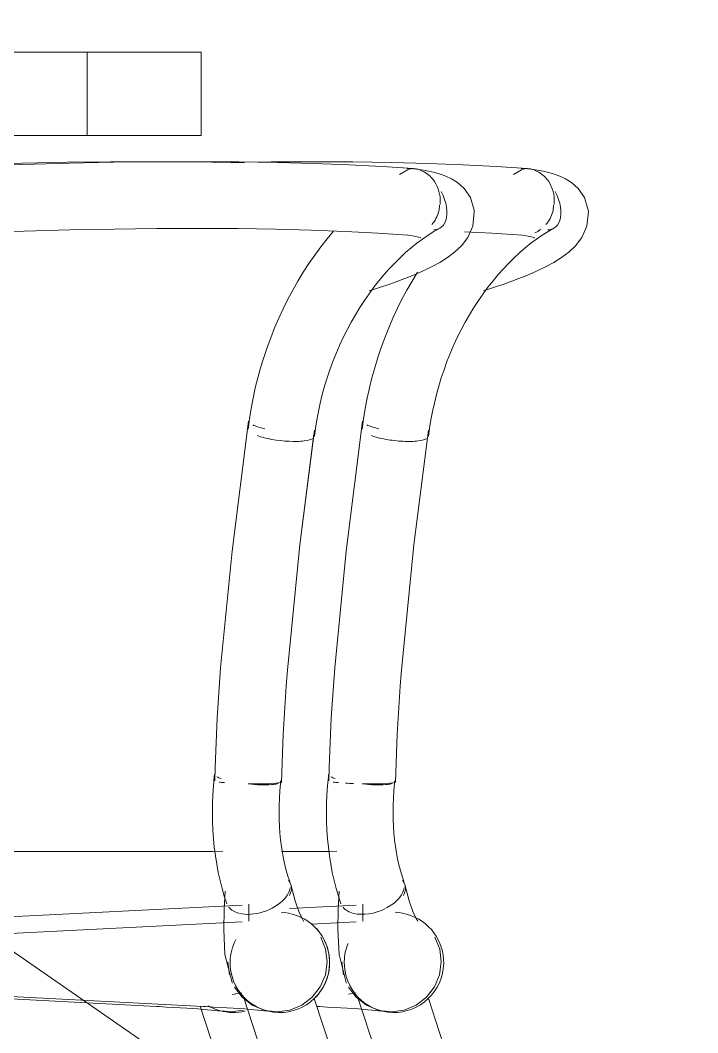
# Model space of a CAD drawing. Header units: inches. Extents: x 20230 to 40520, y -638 to 835.
# Drawn here: x 29285.24 to 29295.41, y 15.28 to 30.48 of the extents above; entities that cross this region are included whole.
import ezdxf

# ---------------------------------------------------------------- set-up
doc = ezdxf.new("R2010")
doc.units = ezdxf.units.IN
doc.header["$MEASUREMENT"] = 0
doc.layers.add('A-ANNO-KEYN', color=231, linetype='Continuous', lineweight=9)
doc.layers.add('I-FURN', color=30, linetype='Continuous', lineweight=9)

# ---------------------------------------------------------------- blocks, each defined once
blk = doc.blocks.new('HermanMiller_Collection_Air-Chair_SideChair_Arms - Arms-460524-Elevation - South')
at = {"layer": 'I-FURN'}
for p, q in [((26220.724, 15.902), (26225.082, 15.675)), ((26225.736, 15.679), (26230.224, 2)), ((26226, 15.622), (26225.851, 15.68)), ((26226.193, 15.597), (26226.064, 15.608)), ((26226.386, 15.622), (26226.193, 15.597))]:
    blk.add_line(p, q, dxfattribs=at)
at = {"layer": 'I-FURN', "flags": 128}
for points in [[(26226.402, 28.335), (26226.196, 28.34), (26225.62, 28.35), (26225.018, 28.353), (26224.392, 28.352), (26223.743, 28.345), (26223.072, 28.332), (26222.38, 28.314), (26221.668, 28.291), (26220.937, 28.263), (26220.66, 28.251)], [(26226.068, 15.604), (26226.059, 15.605), (26226.036, 15.608), (26226.002, 15.612), (26225.958, 15.617), (26225.906, 15.622), (26225.846, 15.627), (26225.778, 15.632), (26225.703, 15.638), (26225.622, 15.644), (26225.534, 15.649), (26225.44, 15.655), (26225.339, 15.661), (26225.233, 15.667), (26225.121, 15.673), (26225.082, 15.675)]]:
    blk.add_lwpolyline(points, dxfattribs=at)
at = {"layer": 'I-FURN'}
for start_param, end_param in [(2.893357, 3.391489), (3.391489, 3.653289)]:
    blk.add_ellipse((26226.235, 16.334), major_axis=(0.202, 0.722), ratio=0.995009, start_param=start_param, end_param=end_param, dxfattribs=at)
blk = doc.blocks.new('Falcon 7700 Series Pedestal Base - 36_ Square Top x 30_ - Wheelchair Height-V20-Elevation - South')
at = {"layer": 'I-FURN'}
for p, q in [((26224.041, 30), (26225.753, 30)), ((26225.753, 30), (26225.753, 28.75)), ((26225.753, 28.75), (26224.041, 28.75))]:
    blk.add_line(p, q, dxfattribs=at)
blk = doc.blocks.new('HermanMiller_Collection_Air-Chair_SideChair_Arms - Arms-V21-Elevation - South')
at = {"layer": 'I-FURN'}
for p, q in [((26230.56, 28.231), (26230.439, 28.162)), ((26231.559, 27.627), (26231.561, 27.605)), ((26228.789, 17.342), (26228.817, 17.42)), ((26227.077, 17.146), (26228.076, 17.195)), ((26228.178, 16.958), (26228.178, 17.209)), ((26227.4, 16.911), (26228.077, 16.945)), ((26227.886, 16.151), (26227.863, 16.344)), ((26227.961, 15.862), (26228.068, 15.88)), ((26228.094, 15.833), (26232.633, 2)), ((26233.203, 3.471), (26229.16, 15.793)), ((26228.602, 15.597), (26228.473, 15.608))]:
    blk.add_line(p, q, dxfattribs=at)
at = {"layer": 'I-FURN', "flags": 128}
for points in [[(26230.647, 28.25), (26230.177, 28.28), (26229.68, 28.306), (26229.156, 28.326), (26228.605, 28.34), (26228.029, 28.35), (26227.427, 28.353), (26226.801, 28.352), (26226.152, 28.345), (26225.973, 28.341)], [(26231.559, 27.627), (26231.503, 27.817), (26231.409, 27.954), (26231.31, 28.041), (26231.219, 28.098), (26231.133, 28.137), (26231.05, 28.167), (26230.967, 28.191), (26230.881, 28.211), (26230.792, 28.228), (26230.697, 28.243), (26230.671, 28.247)], [(26231.561, 27.605), (26231.539, 27.389), (26231.463, 27.218), (26231.368, 27.092), (26231.266, 26.996), (26231.159, 26.915), (26231.044, 26.843), (26230.92, 26.776), (26230.785, 26.712), (26230.638, 26.648), (26230.479, 26.586), (26230.307, 26.523), (26230.122, 26.461), (26229.986, 26.418)], [(26231.042, 27.355), (26230.956, 27.306), (26230.87, 27.252), (26230.785, 27.193), (26230.699, 27.13), (26230.615, 27.062), (26230.531, 26.99), (26230.448, 26.913), (26230.367, 26.833), (26230.286, 26.748), (26230.208, 26.66), (26230.131, 26.567), (26230.055, 26.472), (26229.982, 26.372), (26229.911, 26.27), (26229.843, 26.164), (26229.777, 26.056), (26229.713, 25.944), (26229.653, 25.831), (26229.595, 25.715), (26229.54, 25.597), (26229.489, 25.477), (26229.44, 25.355), (26229.395, 25.233), (26229.354, 25.109), (26229.315, 24.984), (26229.281, 24.858), (26229.25, 24.732), (26229.222, 24.605), (26229.198, 24.479), (26229.178, 24.353), (26229.162, 24.228)], [(26230.566, 27.253), (26230.112, 27.283), (26229.703, 27.303)], [(26230.758, 27.21), (26230.749, 27.213), (26230.724, 27.221), (26230.684, 27.231), (26230.632, 27.241), (26230.57, 27.251), (26230.541, 27.256)], [(26228.996, 26.696), (26228.915, 26.563), (26228.838, 26.427), (26228.764, 26.289), (26228.694, 26.148), (26228.627, 26.005), (26228.565, 25.86), (26228.506, 25.713), (26228.452, 25.564), (26228.401, 25.414), (26228.355, 25.263), (26228.313, 25.111), (26228.275, 24.958), (26228.242, 24.804), (26228.213, 24.65), (26228.189, 24.496), (26228.169, 24.342)], [(26228.173, 24.462), (26227.927, 22.511), (26227.755, 20.756)], [(26228.751, 20.671), (26228.944, 22.606), (26229.163, 24.323)], [(26227.755, 20.756), (26227.702, 20.009), (26227.67, 19.26), (26227.666, 19.062)], [(26228.665, 19.041), (26228.69, 19.763), (26228.736, 20.482), (26228.751, 20.671)], [(26227.848, 17.218), (26227.81, 17.332), (26227.776, 17.448), (26227.746, 17.567), (26227.719, 17.688), (26227.695, 17.812), (26227.676, 17.937), (26227.66, 18.064), (26227.647, 18.192), (26227.639, 18.322), (26227.633, 18.453), (26227.632, 18.585), (26227.633, 18.719), (26227.639, 18.853), (26227.647, 18.987), (26227.66, 19.122), (26227.664, 19.161)], [(26228.791, 17.551), (26228.765, 17.631), (26228.74, 17.714), (26228.718, 17.8), (26228.698, 17.889), (26228.681, 17.981), (26228.666, 18.076), (26228.654, 18.174), (26228.644, 18.274), (26228.637, 18.376), (26228.633, 18.48), (26228.632, 18.585), (26228.633, 18.692), (26228.637, 18.801), (26228.644, 18.91), (26228.654, 19.02), (26228.658, 19.052)], [(26228.817, 17.42), (26228.811, 17.498), (26228.771, 17.57)], [(26228.814, 17.486), (26228.873, 17.262), (26228.929, 17.101), (26228.977, 16.996), (26229, 16.958), (26229.002, 16.955)], [(26227.821, 17.406), (26227.808, 17.13), (26227.802, 16.828), (26227.82, 16.455), (26227.927, 16.033), (26227.931, 16.024)], [(26228.847, 17.056), (26228.774, 17.074), (26228.717, 17.084), (26228.663, 17.092)], [(26229.258, 16.717), (26229.331, 16.537), (26229.354, 16.344)], [(26229.354, 16.344), (26229.327, 16.151), (26229.251, 15.97), (26229.131, 15.816), (26228.976, 15.697), (26228.795, 15.622), (26228.602, 15.597)], [(26228.409, 15.622), (26228.23, 15.697), (26228.076, 15.816), (26227.963, 15.964)], [(26228.477, 15.604), (26228.468, 15.605), (26228.445, 15.608), (26228.411, 15.612), (26228.367, 15.617), (26228.315, 15.622), (26228.254, 15.627), (26228.187, 15.632), (26228.112, 15.638), (26228.031, 15.644), (26227.943, 15.649), (26227.849, 15.655), (26227.748, 15.661), (26227.642, 15.667), (26227.53, 15.673), (26227.491, 15.675)]]:
    blk.add_lwpolyline(points, dxfattribs=at)
at = {"layer": 'I-FURN'}
for centre, major_axis, ratio, start_param, end_param in [((26230.801, 27.793), (-0.241, 0.438), 0.575844, 5.706994, 6.230592), ((26230.801, 27.793), (-0.241, 0.438), 0.575844, 4.136197, 4.659796), ((26230.801, 27.793), (-0.241, 0.438), 0.575844, 3.141593, 4.136197), ((26230.801, 27.793), (-0.241, 0.438), 0.575844, 2.8272, 3.089), ((26228.668, 24.392), (-0.495, 0.07), 0.185134, 0.540717, 0.802516), ((26228.668, 24.392), (-0.495, 0.07), 0.185134, 0.829359, 1.064316), ((26228.665, 24.285), (-0.497, 0.057), 0.234229, 0.788125, 1.047851), ((26228.665, 24.285), (-0.497, 0.057), 0.234229, 1.049924, 1.570311), ((26228.665, 24.285), (-0.497, 0.057), 0.234229, 1.573523, 2.097122), ((26228.665, 24.285), (-0.497, 0.057), 0.234229, 2.358921, 2.88252), ((26228.665, 24.285), (-0.497, 0.057), 0.234229, 3.141593, 3.144319), ((26228.665, 24.285), (-0.497, 0.057), 0.234229, 2.097141, 2.358921), ((26228.161, 19.106), (-0.497, 0.055), 0.180952, 0.394781, 0.656581), ((26228.166, 19.052), (-0.5, 0.01), 0.069551, 0.525417, 0.787217), ((26228.166, 19.052), (-0.5, 0.01), 0.069551, 1.049016, 1.310815), ((26228.161, 19.106), (-0.497, 0.055), 0.180952, 1.176413, 1.18018), ((26228.166, 19.052), (-0.5, 0.01), 0.069551, 1.572615, 2.358013), ((26228.161, 19.106), (-0.497, 0.055), 0.180952, 1.703778, 2.489176), ((26228.166, 19.052), (-0.5, 0.01), 0.069551, 2.358013, 3.141593), ((26228.161, 19.106), (-0.497, 0.055), 0.180952, 2.489176, 2.750976), ((26228.166, 19.052), (-0.5, 0.01), 0.069551, 3.143411, 3.405211), ((26228.161, 19.106), (-0.497, 0.055), 0.180952, 3.012775, 3.274575), ((26228.32, 17.385), (0.471, 0.167), 0.596783, 6.229363, 6.283185), ((26228.32, 17.385), (0.471, 0.167), 0.596783, 5.443965, 5.967563), ((26228.32, 17.385), (0.471, 0.167), 0.596783, 4.9644, 5.443965), ((26228.32, 17.385), (0.471, 0.167), 0.596783, 3.34957, 3.873168), ((26228.32, 17.385), (0.471, 0.167), 0.596783, 3.873168, 4.920366), ((26228.644, 16.334), (0.202, 0.722), 0.995009, 4.962286, 6.283185), ((26228.644, 16.334), (0.202, 0.722), 0.995009, 1.450443, 1.820693), ((26228.644, 16.334), (0.202, 0.722), 0.995009, 1.820693, 3.391489), ((26228.644, 16.334), (0.202, 0.722), 0.995009, 3.391489, 4.962286)]:
    blk.add_ellipse(centre, major_axis=major_axis, ratio=ratio, start_param=start_param, end_param=end_param, dxfattribs=at)
for points, knots in [([(26230.671, 28.247), (26230.664, 28.248), (26230.625, 28.252), (26230.585, 28.251), (26230.552, 28.245)], [-0.171433, -0.171433, -0.171433, -0.171433, -0.1428571, 0, 0, 0, 0]), ([(26231.047, 27.825), (26231.041, 27.881), (26231.012, 27.989), (26230.913, 28.139), (26230.811, 28.206), (26230.748, 28.228)], [-1, -1, -1, -1, -0.7857143, -0.5714286, -0.2857143, -0.2857143, -0.2857143, -0.2857143]), ([(26230.924, 27.411), (26230.97, 27.466), (26231.028, 27.563), (26231.038, 27.67), (26231.04, 27.704)], [-0.5714286, -0.5714286, -0.5714286, -0.5714286, -0.2857143, -0.1542028, -0.1542028, -0.1542028, -0.1542028])]:
    blk.add_open_spline(points, degree=3, knots=knots, dxfattribs=at)
for points in [[(26231.048, 27.713), (26231.052, 27.751), (26231.051, 27.788), (26231.047, 27.825)], [(26230.758, 27.286), (26230.773, 27.293), (26230.804, 27.308), (26230.832, 27.328), (26230.846, 27.338)], [(26226.954, 18.001), (26227.233, 18.001), (26227.51, 18.003), (26227.786, 18.004)]]:
    blk.add_open_spline(points, degree=3, dxfattribs=at)
blk = doc.blocks.new('Falcon 7700 Series Pedestal Base - 36_ Square Top x 30_ - Wheelchair Height-V23-Elevation - South')
at = {"layer": 'I-FURN'}
for p, q in [((26199.015, 30), (26224.041, 30)), ((26224.041, 30), (26224.041, 28.75)), ((26224.041, 28.75), (26199.015, 28.75))]:
    blk.add_line(p, q, dxfattribs=at)
blk = doc.blocks.new('HermanMiller_Collection_Air-Chair_SideChair_Arms - Arms-V24-Elevation - South')
at = {"layer": 'I-FURN'}
for p, q in [((26228.848, 28.231), (26228.727, 28.162)), ((26229.847, 27.627), (26229.849, 27.605)), ((26227.077, 17.342), (26227.105, 17.42)), ((26226.466, 16.958), (26226.466, 17.209)), ((26226.174, 16.151), (26226.151, 16.344)), ((26219.591, 15.998), (26225.779, 15.675)), ((26226.216, 15.857), (26226.357, 15.88)), ((26226.382, 15.833), (26230.921, 2)), ((26231.973, 2), (26227.448, 15.793)), ((26226.89, 15.597), (26226.761, 15.608))]:
    blk.add_line(p, q, dxfattribs=at)
at = {"layer": 'I-FURN', "flags": 128}
for points in [[(26228.935, 28.25), (26228.466, 28.28), (26227.969, 28.306), (26227.444, 28.326), (26226.893, 28.34), (26226.317, 28.35), (26225.715, 28.353), (26225.089, 28.352), (26224.44, 28.345), (26223.769, 28.332), (26223.077, 28.314), (26222.365, 28.291), (26221.634, 28.263), (26221.357, 28.251)], [(26229.847, 27.627), (26229.791, 27.817), (26229.697, 27.954), (26229.598, 28.041), (26229.507, 28.098), (26229.421, 28.137), (26229.338, 28.167), (26229.255, 28.191), (26229.169, 28.211), (26229.08, 28.228), (26228.985, 28.243), (26228.959, 28.247)], [(26229.849, 27.605), (26229.827, 27.389), (26229.751, 27.218), (26229.656, 27.092), (26229.555, 26.996), (26229.447, 26.915), (26229.332, 26.843), (26229.208, 26.776), (26229.073, 26.712), (26228.926, 26.648), (26228.767, 26.586), (26228.595, 26.523), (26228.41, 26.461), (26228.274, 26.418)], [(26229.33, 27.355), (26229.244, 27.306), (26229.158, 27.252), (26229.073, 27.193), (26228.988, 27.13), (26228.903, 27.062), (26228.819, 26.99), (26228.736, 26.913), (26228.655, 26.833), (26228.574, 26.748), (26228.496, 26.66), (26228.419, 26.567), (26228.344, 26.472), (26228.27, 26.372), (26228.2, 26.27), (26228.131, 26.164), (26228.065, 26.056), (26228.002, 25.944), (26227.941, 25.831), (26227.883, 25.715), (26227.828, 25.597), (26227.777, 25.477), (26227.728, 25.355), (26227.683, 25.233), (26227.642, 25.109), (26227.603, 24.984), (26227.569, 24.858), (26227.538, 24.732), (26227.51, 24.605), (26227.486, 24.479), (26227.466, 24.353), (26227.45, 24.228)], [(26228.854, 27.253), (26228.4, 27.283), (26227.917, 27.307), (26227.404, 27.327), (26226.864, 27.341), (26226.297, 27.35), (26225.704, 27.353), (26225.087, 27.352), (26224.445, 27.344), (26223.781, 27.332), (26223.096, 27.314), (26222.39, 27.291), (26221.665, 27.263), (26221.408, 27.252)], [(26227.738, 27.313), (26227.641, 27.196), (26227.547, 27.076), (26227.456, 26.953), (26227.369, 26.826), (26227.284, 26.696), (26227.203, 26.563), (26227.126, 26.427), (26227.052, 26.289), (26226.982, 26.148), (26226.915, 26.005), (26226.853, 25.86), (26226.794, 25.713), (26226.74, 25.564), (26226.689, 25.414), (26226.643, 25.263), (26226.601, 25.111), (26226.563, 24.958), (26226.53, 24.804), (26226.501, 24.65), (26226.477, 24.496), (26226.457, 24.342)], [(26229.046, 27.21), (26229.037, 27.213), (26229.012, 27.221), (26228.972, 27.231), (26228.92, 27.241), (26228.858, 27.251), (26228.829, 27.256)], [(26226.461, 24.462), (26226.215, 22.511), (26226.043, 20.756)], [(26227.039, 20.671), (26227.232, 22.606), (26227.451, 24.323)], [(26226.043, 20.756), (26225.99, 20.009), (26225.959, 19.26), (26225.954, 19.062)], [(26226.954, 19.041), (26226.979, 19.763), (26227.024, 20.482), (26227.039, 20.671)], [(26226.136, 17.218), (26226.098, 17.332), (26226.064, 17.448), (26226.034, 17.567), (26226.007, 17.688), (26225.984, 17.812), (26225.964, 17.937), (26225.948, 18.064), (26225.936, 18.192), (26225.927, 18.322), (26225.921, 18.453), (26225.92, 18.585), (26225.921, 18.719), (26225.927, 18.853), (26225.935, 18.987), (26225.948, 19.122), (26225.952, 19.161)], [(26227.079, 17.551), (26227.053, 17.631), (26227.028, 17.714), (26227.006, 17.8), (26226.986, 17.889), (26226.969, 17.981), (26226.954, 18.076), (26226.942, 18.174), (26226.932, 18.274), (26226.925, 18.376), (26226.921, 18.48), (26226.92, 18.585), (26226.921, 18.692), (26226.925, 18.801), (26226.932, 18.91), (26226.942, 19.02), (26226.946, 19.052)], [(26227.105, 17.42), (26227.099, 17.498), (26227.059, 17.57)], [(26227.102, 17.486), (26227.161, 17.262), (26227.217, 17.101), (26227.266, 16.996), (26227.288, 16.958), (26227.29, 16.955)], [(26226.109, 17.406), (26226.096, 17.13), (26226.09, 16.828), (26226.108, 16.455), (26226.215, 16.033), (26226.219, 16.024)], [(26210.314, 17.303), (26216.428, 16.982), (26222.562, 17.006), (26226.364, 17.195)], [(26210.31, 17.053), (26216.438, 16.731), (26222.586, 16.757), (26226.365, 16.945)], [(26227.135, 17.056), (26227.062, 17.074), (26227.005, 17.084), (26226.951, 17.092)], [(26227.546, 16.717), (26227.619, 16.537), (26227.642, 16.344)], [(26227.642, 16.344), (26227.615, 16.151), (26227.539, 15.97), (26227.419, 15.816), (26227.264, 15.697), (26227.083, 15.622), (26226.89, 15.597)], [(26226.697, 15.622), (26226.518, 15.697), (26226.364, 15.816), (26226.251, 15.964)], [(26226.765, 15.604), (26226.756, 15.605), (26226.733, 15.608), (26226.699, 15.612), (26226.655, 15.617), (26226.603, 15.622), (26226.543, 15.627), (26226.475, 15.632), (26226.4, 15.638), (26226.319, 15.644), (26226.231, 15.649), (26226.137, 15.655), (26226.036, 15.661), (26225.93, 15.667), (26225.818, 15.673), (26225.779, 15.675)]]:
    blk.add_lwpolyline(points, dxfattribs=at)
at = {"layer": 'I-FURN'}
for centre, major_axis, ratio, start_param, end_param in [((26229.089, 27.793), (-0.241, 0.438), 0.575844, 5.706994, 6.230592), ((26229.089, 27.793), (-0.241, 0.438), 0.575844, 4.136197, 4.659796), ((26229.089, 27.793), (-0.241, 0.438), 0.575844, 3.141593, 4.136197), ((26229.089, 27.793), (-0.241, 0.438), 0.575844, 2.8272, 3.089), ((26226.956, 24.392), (-0.495, 0.07), 0.185134, 0.540717, 0.802516), ((26226.956, 24.392), (-0.495, 0.07), 0.185134, 0.829359, 1.064316), ((26226.953, 24.285), (-0.497, 0.057), 0.234229, 0.788125, 1.047851), ((26226.953, 24.285), (-0.497, 0.057), 0.234229, 1.049924, 2.097122), ((26226.953, 24.285), (-0.497, 0.057), 0.234229, 2.358921, 2.88252), ((26226.953, 24.285), (-0.497, 0.057), 0.234229, 3.141593, 3.144319), ((26226.953, 24.285), (-0.497, 0.057), 0.234229, 2.097141, 2.358921), ((26226.449, 19.106), (-0.497, 0.055), 0.180952, 0.394781, 0.656581), ((26226.454, 19.052), (-0.5, 0.01), 0.069551, 0.525417, 0.787217), ((26226.454, 19.052), (-0.5, 0.01), 0.069551, 1.572615, 2.358013), ((26226.449, 19.106), (-0.497, 0.055), 0.180952, 1.703778, 2.489176), ((26226.454, 19.052), (-0.5, 0.01), 0.069551, 2.358013, 3.141593), ((26226.449, 19.106), (-0.497, 0.055), 0.180952, 2.489176, 2.750976), ((26226.454, 19.052), (-0.5, 0.01), 0.069551, 3.143411, 3.405211), ((26226.449, 19.106), (-0.497, 0.055), 0.180952, 3.012775, 3.274575), ((26226.608, 17.385), (0.471, 0.167), 0.596783, 6.229363, 6.283185), ((26226.608, 17.385), (0.471, 0.167), 0.596783, 5.443965, 5.967563), ((26226.608, 17.385), (0.471, 0.167), 0.596783, 3.873168, 5.443965), ((26226.608, 17.385), (0.471, 0.167), 0.596783, 3.34957, 3.850227), ((26226.932, 16.334), (0.202, 0.722), 0.995009, 4.962286, 6.283185), ((26226.932, 16.334), (0.202, 0.722), 0.995009, 1.361047, 1.820693), ((26226.932, 16.334), (0.202, 0.722), 0.995009, 1.820693, 3.391489), ((26226.932, 16.334), (0.202, 0.722), 0.995009, 3.391489, 4.962286)]:
    blk.add_ellipse(centre, major_axis=major_axis, ratio=ratio, start_param=start_param, end_param=end_param, dxfattribs=at)
for points, knots in [([(26228.959, 28.247), (26228.952, 28.248), (26228.913, 28.252), (26228.873, 28.251), (26228.84, 28.245)], [-0.171433, -0.171433, -0.171433, -0.171433, -0.1428571, 0, 0, 0, 0]), ([(26229.335, 27.825), (26229.329, 27.881), (26229.3, 27.989), (26229.201, 28.139), (26229.099, 28.206), (26229.036, 28.228)], [-1, -1, -1, -1, -0.7857143, -0.5714286, -0.2857143, -0.2857143, -0.2857143, -0.2857143]), ([(26229.212, 27.411), (26229.258, 27.466), (26229.316, 27.563), (26229.326, 27.67), (26229.328, 27.704)], [-0.5714286, -0.5714286, -0.5714286, -0.5714286, -0.2857143, -0.1542028, -0.1542028, -0.1542028, -0.1542028]), ([(26221.393, 18.003), (26222.168, 18), (26223.75, 17.997), (26225.287, 18.001), (26226.074, 18.004)], [-0.9052569, -0.9052569, -0.9052569, -0.9052569, -0.5, -0.0683485, -0.0683485, -0.0683485, -0.0683485])]:
    blk.add_open_spline(points, degree=3, knots=knots, dxfattribs=at)
blk.add_open_spline([(26229.336, 27.713), (26229.34, 27.751), (26229.339, 27.788), (26229.335, 27.825)], degree=3, dxfattribs=at)
blk = doc.blocks.new('HermanMiller_Collection_Air-Chair_SideChair_Arms - Arms-V25-Elevation - South')
at = {"layer": 'I-FURN'}
for p, q in [((26221.355, 28.251), (26221.261, 28.244)), ((26229.847, 27.627), (26229.849, 27.605)), ((26218.916, 27.025), (26219.188, 27.055)), ((26219.203, 27.057), (26219.341, 27.072)), ((26219.614, 27.102), (26219.408, 27.08)), ((26220.228, 27.162), (26220.025, 27.143)), ((26214.284, 26.363), (26214.629, 26.423)), ((26221.556, 24.627), (26221.536, 24.529)), ((26227.466, 24.353), (26227.45, 24.228)), ((26211.988, 22.822), (26211.539, 24.025)), ((26210.601, 23.678), (26211.081, 22.392)), ((26210.624, 23.661), (26210.601, 23.678)), ((26211.808, 20.451), (26211.827, 20.381)), ((26227.006, 17.8), (26226.986, 17.889)), ((26220.086, 17.711), (26220.059, 17.721)), ((26227.079, 17.551), (26227.053, 17.631)), ((26208.03, 17.565), (26208.03, 17.4)), ((26212.608, 17.551), (26210.524, 17.55)), ((26215.57, 17.552), (26213.704, 17.551)), ((26227.105, 17.42), (26227.077, 17.342)), ((26207.374, 17.25), (26207.317, 17.22)), ((26206.963, 16.809), (26207.129, 17.089)), ((26226.216, 15.857), (26226.357, 15.88)), ((26218.326, 15.707), (26217.768, 15.597))]:
    blk.add_line(p, q, dxfattribs=at)
at = {"layer": 'I-FURN', "flags": 128}
for points in [[(26228.934, 28.25), (26228.466, 28.28), (26227.969, 28.306), (26227.444, 28.326), (26226.893, 28.34), (26226.317, 28.35), (26225.715, 28.353), (26225.089, 28.352), (26224.44, 28.345), (26223.769, 28.332), (26223.077, 28.314), (26222.365, 28.291), (26221.634, 28.263), (26221.357, 28.251)], [(26221.16, 28.238), (26220.962, 28.224), (26220.761, 28.209), (26220.558, 28.193), (26220.353, 28.176), (26220.146, 28.158), (26219.937, 28.139), (26219.728, 28.118), (26219.518, 28.097), (26219.307, 28.075)], [(26229.847, 27.627), (26229.791, 27.817), (26229.697, 27.954), (26229.598, 28.041), (26229.507, 28.098), (26229.421, 28.137), (26229.338, 28.167), (26229.255, 28.191), (26229.169, 28.211), (26229.08, 28.228)], [(26214.111, 27.348), (26214.462, 27.409), (26214.82, 27.468), (26215.185, 27.527), (26215.557, 27.585), (26215.934, 27.642), (26216.317, 27.698), (26216.705, 27.753), (26217.096, 27.806), (26217.491, 27.858), (26217.889, 27.909), (26218.289, 27.958), (26218.69, 28.005), (26219.093, 28.051), (26219.232, 28.066)], [(26229.849, 27.605), (26229.827, 27.389), (26229.751, 27.218), (26229.656, 27.092), (26229.555, 26.996), (26229.447, 26.915), (26229.332, 26.843), (26229.208, 26.776), (26229.073, 26.712), (26228.926, 26.648), (26228.767, 26.586), (26228.595, 26.523), (26228.41, 26.461), (26228.274, 26.418)], [(26212.452, 27.012), (26212.633, 27.054), (26212.821, 27.096), (26213.017, 27.138), (26213.22, 27.18), (26213.429, 27.222), (26213.645, 27.263), (26213.866, 27.304), (26214.094, 27.345), (26214.111, 27.348)], [(26221.008, 27.225), (26220.83, 27.212), (26220.632, 27.196), (26220.431, 27.179), (26220.284, 27.166)], [(26212.408, 27), (26212.241, 26.968), (26212.075, 26.926), (26211.912, 26.874), (26211.752, 26.814), (26211.595, 26.744), (26211.441, 26.666), (26211.313, 26.592)], [(26217.229, 26.815), (26217.619, 26.867), (26217.979, 26.912)], [(26221.213, 26.991), (26221.26, 26.918), (26221.306, 26.842), (26221.349, 26.761), (26221.389, 26.676), (26221.427, 26.587), (26221.462, 26.495), (26221.494, 26.399), (26221.523, 26.299), (26221.549, 26.196), (26221.572, 26.091), (26221.591, 25.982)], [(26215.427, 26.553), (26215.709, 26.597), (26216.081, 26.653), (26216.302, 26.685)], [(26211.183, 26.504), (26211.122, 26.455), (26211.063, 26.402), (26211.006, 26.348), (26210.952, 26.29), (26210.901, 26.23), (26210.852, 26.167), (26210.806, 26.102), (26210.762, 26.036), (26210.721, 25.967), (26210.683, 25.896), (26210.647, 25.824), (26210.614, 25.75), (26210.583, 25.675), (26210.555, 25.598), (26210.53, 25.52), (26210.507, 25.441), (26210.487, 25.361), (26210.469, 25.28), (26210.454, 25.197), (26210.441, 25.115), (26210.43, 25.031), (26210.423, 24.947), (26210.417, 24.863), (26210.415, 24.778), (26210.414, 24.693), (26210.416, 24.607), (26210.421, 24.522), (26210.428, 24.437), (26210.437, 24.352), (26210.449, 24.267), (26210.463, 24.182), (26210.48, 24.098), (26210.499, 24.015), (26210.52, 23.932), (26210.543, 23.85), (26210.569, 23.768), (26210.597, 23.688), (26210.601, 23.678)], [(26212.748, 26.054), (26212.856, 26.079), (26213.036, 26.119), (26213.224, 26.16), (26213.419, 26.2), (26213.621, 26.24), (26213.83, 26.281), (26214.046, 26.321), (26214.267, 26.36)], [(26228.27, 26.372), (26228.2, 26.27), (26228.131, 26.164), (26228.065, 26.056), (26228.002, 25.944), (26227.941, 25.831), (26227.883, 25.715), (26227.828, 25.597), (26227.777, 25.477), (26227.728, 25.355), (26227.683, 25.233), (26227.642, 25.109), (26227.603, 24.984), (26227.579, 24.895)], [(26212.256, 25.935), (26212.366, 25.969), (26212.476, 25.996), (26212.571, 26.014)], [(26211.831, 25.737), (26211.935, 25.796), (26212.041, 25.849), (26212.148, 25.895)], [(26211.539, 24.025), (26211.52, 24.078), (26211.503, 24.132), (26211.487, 24.186), (26211.473, 24.242), (26211.46, 24.298), (26211.448, 24.354), (26211.439, 24.411), (26211.431, 24.468), (26211.424, 24.525), (26211.419, 24.582), (26211.416, 24.639), (26211.414, 24.696), (26211.414, 24.752), (26211.416, 24.808), (26211.419, 24.863), (26211.424, 24.917), (26211.43, 24.971), (26211.438, 25.023), (26211.448, 25.074), (26211.458, 25.124), (26211.47, 25.173), (26211.484, 25.22), (26211.499, 25.266), (26211.514, 25.31), (26211.531, 25.352), (26211.549, 25.393), (26211.568, 25.431), (26211.588, 25.468), (26211.608, 25.502), (26211.629, 25.535), (26211.65, 25.565), (26211.672, 25.594), (26211.694, 25.62), (26211.717, 25.644), (26211.739, 25.666), (26211.762, 25.686), (26211.784, 25.704), (26211.806, 25.721), (26211.828, 25.735)], [(26221.51, 24.486), (26221.168, 22.535), (26220.909, 20.78)], [(26227.039, 20.671), (26227.232, 22.606), (26227.444, 24.263)], [(26211.539, 24.025), (26211.539, 24.024), (26211.53, 23.995)], [(26210.601, 23.678), (26210.601, 23.679), (26210.61, 23.708)], [(26212.782, 20.698), (26212.562, 21.355), (26212.323, 22.009), (26212.065, 22.66), (26211.996, 22.826)], [(26220.909, 20.78), (26220.82, 20.034), (26220.751, 19.284), (26220.744, 19.189)], [(26226.954, 19.041), (26226.979, 19.763), (26227.024, 20.482), (26227.039, 20.671)], [(26226.969, 17.981), (26226.954, 18.076), (26226.942, 18.174), (26226.932, 18.274), (26226.925, 18.376), (26226.921, 18.48), (26226.92, 18.585), (26226.921, 18.692), (26226.925, 18.801), (26226.932, 18.91), (26226.942, 19.02), (26226.946, 19.052)], [(26220.21, 17.889), (26220.15, 17.802), (26220.087, 17.718), (26220.068, 17.694)], [(26220.056, 17.72), (26219.838, 17.551), (26219.723, 17.492)], [(26220.059, 17.721), (26220.059, 17.711), (26220.086, 17.681)], [(26207.191, 17.193), (26207.336, 17.439), (26207.514, 17.514), (26207.589, 17.532), (26207.633, 17.538), (26207.665, 17.542), (26207.69, 17.544), (26207.714, 17.546), (26207.736, 17.547), (26207.759, 17.548), (26207.782, 17.549), (26207.806, 17.55), (26207.831, 17.55), (26207.857, 17.551), (26207.884, 17.551), (26207.913, 17.552), (26207.943, 17.552), (26207.974, 17.552), (26208.007, 17.552), (26208.041, 17.552), (26208.076, 17.552), (26208.112, 17.552)], [(26207.84, 17.526), (26207.843, 17.526), (26207.849, 17.526), (26207.86, 17.525), (26207.873, 17.523), (26207.888, 17.522), (26207.906, 17.521), (26207.927, 17.52), (26207.949, 17.518)], [(26219.636, 17.498), (26219.608, 17.5), (26219.58, 17.502), (26219.549, 17.504), (26219.518, 17.505), (26219.485, 17.507), (26219.451, 17.509), (26219.416, 17.511), (26219.38, 17.512), (26219.342, 17.514), (26219.303, 17.516), (26219.263, 17.518), (26219.223, 17.519), (26219.181, 17.521), (26219.138, 17.523), (26219.094, 17.524), (26219.05, 17.526), (26219.005, 17.527), (26218.959, 17.529), (26218.913, 17.53), (26218.866, 17.532), (26218.819, 17.533), (26218.771, 17.535), (26218.723, 17.536), (26218.675, 17.537), (26218.627, 17.539), (26218.578, 17.54), (26218.53, 17.541), (26218.482, 17.542), (26218.433, 17.543), (26218.385, 17.544), (26218.338, 17.545)], [(26227.059, 17.57), (26227.099, 17.498), (26227.105, 17.42)], [(26227.102, 17.486), (26227.161, 17.262), (26227.217, 17.101), (26227.263, 17.001)], [(26207.103, 17.074), (26207.054, 17.031), (26207.006, 16.987), (26206.961, 16.941), (26206.917, 16.893), (26206.875, 16.843), (26206.835, 16.791), (26206.797, 16.738), (26206.761, 16.684), (26206.726, 16.628), (26206.694, 16.571), (26206.663, 16.513), (26206.635, 16.453), (26206.608, 16.393), (26206.583, 16.332), (26206.561, 16.269), (26206.54, 16.206), (26206.521, 16.143), (26206.504, 16.078), (26206.489, 16.013), (26206.476, 15.948), (26206.465, 15.882), (26206.456, 15.815), (26206.449, 15.749), (26206.444, 15.682), (26206.443, 15.676)], [(26207.238, 16.287), (26207.305, 16.16), (26207.478, 16.077), (26207.553, 16.056), (26207.596, 16.047), (26207.627, 16.042), (26207.653, 16.038), (26207.677, 16.035), (26207.699, 16.033), (26207.722, 16.031), (26207.745, 16.029), (26207.768, 16.027), (26207.793, 16.025), (26207.819, 16.023), (26207.847, 16.022), (26207.875, 16.02), (26207.905, 16.018), (26207.936, 16.016), (26207.969, 16.014), (26208.003, 16.013), (26208.038, 16.011), (26208.074, 16.009), (26208.111, 16.008), (26208.15, 16.006), (26208.189, 16.004), (26208.23, 16.002), (26208.272, 16.001)], [(26207.442, 15.618), (26207.444, 15.655), (26207.448, 15.692), (26207.453, 15.729), (26207.459, 15.765), (26207.466, 15.801), (26207.474, 15.836), (26207.483, 15.871), (26207.493, 15.905), (26207.504, 15.938), (26207.516, 15.97), (26207.528, 16.002), (26207.542, 16.032), (26207.556, 16.061), (26207.57, 16.09), (26207.586, 16.117), (26207.601, 16.142), (26207.618, 16.167)], [(26207.804, 16.048), (26207.806, 16.049), (26207.813, 16.049), (26207.823, 16.049), (26207.836, 16.05), (26207.852, 16.05), (26207.87, 16.051), (26207.89, 16.051), (26207.913, 16.051), (26207.937, 16.052), (26207.963, 16.052), (26207.991, 16.052), (26208.02, 16.052), (26208.051, 16.052)], [(26219.471, 16.006), (26219.443, 16.007), (26219.415, 16.009)], [(26219.244, 15.952), (26219.236, 15.918), (26219.229, 15.882), (26219.223, 15.846), (26219.218, 15.809), (26219.214, 15.772), (26219.211, 15.734), (26219.209, 15.696), (26219.208, 15.658), (26219.208, 15.645)], [(26215.23, 15.675), (26215.365, 15.669), (26215.504, 15.663), (26215.648, 15.657), (26215.796, 15.65), (26215.897, 15.646)], [(26218.21, 15.737), (26218.208, 15.671), (26218.208, 15.65)], [(26226.475, 15.632), (26226.4, 15.638), (26226.319, 15.644), (26226.231, 15.649), (26226.137, 15.655), (26226.036, 15.661), (26225.93, 15.667), (26225.818, 15.673)], [(26215.947, 15.644), (26216.102, 15.638), (26216.26, 15.633), (26216.422, 15.627), (26216.586, 15.621), (26216.753, 15.615), (26216.922, 15.61), (26217.093, 15.604), (26217.265, 15.599), (26217.44, 15.594), (26217.615, 15.589), (26217.776, 15.585)]]:
    blk.add_lwpolyline(points, dxfattribs=at)
at = {"layer": 'I-FURN'}
for centre, major_axis, ratio, start_param, end_param in [((26221.112, 27.793), (0.282, 0.413), 0.716528, 0.447546, 0.709345), ((26229.089, 27.793), (-0.241, 0.438), 0.575844, 5.968793, 6.230592), ((26212.61, 26.524), (-0.057, 0.497), 0.711436, 3.176288, 3.438088), ((26222.002, 24.392), (-0.491, 0.093), 0.137076, 6.030341, 6.283185), ((26226.953, 24.285), (-0.497, 0.057), 0.234229, 3.141593, 3.144319), ((26211.535, 22.632), (0.461, 0.194), 0.144221, 6.232605, 6.482325), ((26211.55, 22.567), (0.468, 0.175), 0.191458, 3.129558, 3.141593), ((26221.233, 19.106), (-0.492, 0.091), 0.107353, 6.170071, 6.431871), ((26226.454, 19.052), (-0.5, 0.01), 0.069551, 3.143411, 3.405211), ((26226.454, 19.052), (-0.5, 0.01), 0.069551, 2.881612, 3.141593), ((26226.449, 19.106), (-0.497, 0.055), 0.180952, 3.012775, 3.274575), ((26220.461, 17.385), (-0.393, 0.31), 0.26753, 5.913762, 6.437361), ((26226.608, 17.385), (0.471, 0.167), 0.596783, 6.229363, 6.283185), ((26226.932, 16.334), (0.202, 0.722), 0.995009, 5.525544, 5.747684), ((26226.932, 16.334), (0.202, 0.722), 0.995009, 4.962286, 5.485884), ((26226.932, 16.334), (0.202, 0.722), 0.995009, 4.700486, 4.962286), ((26226.932, 16.334), (0.202, 0.722), 0.995009, 4.176887, 4.677127), ((26217.796, 16.334), (0.02, 0.75), 0.096081, 3.166388, 3.428187)]:
    blk.add_ellipse(centre, major_axis=major_axis, ratio=ratio, start_param=start_param, end_param=end_param, dxfattribs=at)
for points in [[(26228.935, 28.25), (26228.903, 28.252), (26228.871, 28.25), (26228.84, 28.245)], [(26208.284, 16.015), (26208.262, 16.023), (26208.241, 16.034), (26208.22, 16.049)]]:
    blk.add_open_spline(points, degree=3, dxfattribs=at)
for points, knots in [([(26208.135, 17.552), (26208.066, 17.552), (26207.957, 17.52), (26207.867, 17.437), (26207.837, 17.403)], [0.0217238, 0.0217238, 0.0217238, 0.0217238, 0.2857143, 0.4285714, 0.4285714, 0.4285714, 0.4285714]), ([(26208.037, 17.56), (26208.023, 17.565), (26208.037, 17.572), (26208.174, 17.568), (26208.33, 17.558), (26208.409, 17.552)], [-0.6, -0.6, -0.6, -0.6, -0.4, -0.2, -0.0261504, -0.0261504, -0.0261504, -0.0261504]), ([(26217.703, 17.564), (26217.807, 17.567), (26218.038, 17.57), (26218.411, 17.56), (26218.761, 17.54), (26218.953, 17.521), (26219.036, 17.511)], [-0.8, -0.8, -0.8, -0.8, -0.6, -0.4, -0.2, -0.0186248, -0.0186248, -0.0186248, -0.0186248]), ([(26207.899, 16.138), (26207.916, 16.125), (26207.985, 16.078), (26208.059, 16.056), (26208.115, 16.053)], [0.7142857, 0.7142857, 0.7142857, 0.7142857, 0.7857143, 1, 1, 1, 1])]:
    blk.add_open_spline(points, degree=3, knots=knots, dxfattribs=at)

msp = doc.modelspace()

# ---------------------------------------------------------------- linework, layer by layer
at = {"layer": 'A-ANNO-KEYN', "color": 153}
msp.add_line((29241.013, 46.974), (29406.455, -67.308), dxfattribs=at)

# ---------------------------------------------------------------- block references
at = {"layer": 'I-FURN'}
for name in ['Falcon 7700 Series Pedestal Base - 36_ Square Top x 30_ - Wheelchair Height-V23-Elevation - South', 'Falcon 7700 Series Pedestal Base - 36_ Square Top x 30_ - Wheelchair Height-V20-Elevation - South', 'HermanMiller_Collection_Air-Chair_SideChair_Arms - Arms-460524-Elevation - South', 'HermanMiller_Collection_Air-Chair_SideChair_Arms - Arms-V24-Elevation - South', 'HermanMiller_Collection_Air-Chair_SideChair_Arms - Arms-V25-Elevation - South', 'HermanMiller_Collection_Air-Chair_SideChair_Arms - Arms-V21-Elevation - South']:
    msp.add_blockref(name, (3062.205, 0), dxfattribs=at)

doc.saveas('drawing.dxf')
